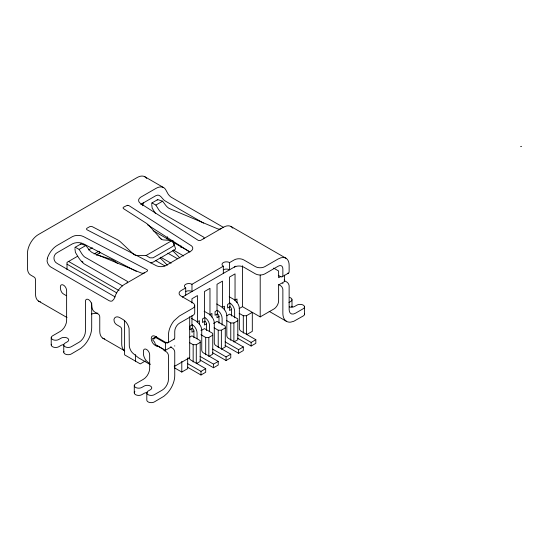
<?xml version="1.0" encoding="UTF-8"?>
<svg xmlns="http://www.w3.org/2000/svg" width="549" height="549" viewBox="0 0 549 549"><rect width="100%" height="100%" fill="white"/><g stroke="black" fill="none" stroke-linecap="round" stroke-linejoin="round"><path stroke-width="0.82" d="M282.859 283.689L282.865 283.332M74.952 248.766L75.398 252.389L78.205 257.028A17.794 9.539 63.3 0 0 84.121 263.863L122.626 285.892M151.723 204.441L152.169 208.064L154.962 212.717A17.808 9.484 63.6 0 0 155.394 213.396M144.511 272.805L144.284 272.915A2.395 1.276 -3.6 0 1 141.258 273.004L92.314 252.664A8.901 5.511 56.1 0 1 88.897 249.507L85.857 245.499L80.971 243.921L75.199 247.256L74.952 247.949M220.966 228.659L220.746 228.775A2.381 1.27 -3.6 0 1 217.72 228.858L169.037 208.366A8.901 5.483 56.4 0 1 165.633 205.202L162.607 201.188L157.741 199.596L151.97 202.931L151.723 203.624M80.38 244.408L80.971 243.921M157.151 200.083L157.741 199.596M126.956 282.934L127.155 282.81A2.381 1.27 -3.6 0 0 127.066 281.198L84.711 257.049A8.901 4.769 63.3 0 1 81.746 253.638L79.118 249.39L75.199 247.256M203.411 238.794L203.61 238.664A2.395 1.276 -3.6 0 0 203.528 237.051L161.427 212.758A8.901 4.742 63.6 0 1 158.489 209.334L155.875 205.079L151.97 202.931M140.743 204.413L155.943 195.636C160.342 193.179 162.12 199.5 165.345 201.064L203.507 223.1M79.118 249.39L85.857 245.499M155.875 205.079L162.607 201.188M77.478 256.314L67.019 262.36L67.019 269.689M88.513 249.946L92.307 247.757M94.044 253.988L98.847 251.222M96.185 255.004L100.302 252.629M135.342 255.23A5.614 3.404 57.4 0 0 136.406 255.415L146.116 255.491L172.015 240.537L173.608 242.809L175.467 248.532A4.186 1.077 -19.2 0 1 174.905 249.569L153.672 261.832A4.186 1.077 -19.2 0 1 150.639 262.868M287.395 273.244A3.321 1.921 60 0 0 289.131 271.631L289.131 265.297A15.509 8.956 -60 0 0 283.648 257.495L281.006 257.756L278.165 258.963L264.844 266.656A6.65 3.836 0 0 1 255.443 266.656L243.694 259.869A6.65 3.836 0 0 0 234.293 259.869L229.592 262.587A4.433 2.56 0 0 0 223.319 262.587A4.433 2.56 0 0 0 223.319 266.203L191.978 284.3A4.433 2.56 0 0 0 185.713 284.3A4.433 2.56 0 0 0 185.713 287.916L181.012 290.627A6.65 3.836 0 0 0 181.012 296.055L192.768 302.842A6.65 3.836 0 0 1 192.768 308.27L179.448 315.963L173.964 320.822A15.509 8.956 -60 0 0 168.474 334.959L168.474 341.293A3.321 1.921 60 0 1 166.127 342.651L155.161 336.317A5.538 3.198 60 0 0 151.243 338.575A5.538 3.198 60 0 0 155.161 345.362L156.74 346.275A0.974 0.563 60 0 0 157.426 345.877L163.554 349.411A0.974 0.563 60 0 0 164.24 350.605L166.127 351.696A3.321 1.921 60 0 1 168.474 355.766L168.474 379.29A8.866 5.119 -60 0 1 162.209 390.147L154.372 394.669A4.433 2.56 0 0 1 148.106 394.669A4.433 2.56 0 0 1 148.106 391.053L150.46 389.694A4.433 2.56 0 0 0 150.46 386.071A4.433 2.56 0 0 0 144.188 386.071L141.841 387.429A4.433 2.56 0 0 1 135.569 387.429A4.433 2.56 0 0 1 135.569 383.813L143.406 379.29A8.866 5.119 -60 0 0 149.671 368.434L149.671 354.86A4.433 2.56 60 0 0 146.542 349.432A4.433 2.56 60 0 0 143.406 351.243L143.406 354.428A26.613 15.365 -60 0 0 147.365 361.709L149.939 363.802M182.357 297.091L235.802 266.196M171.281 346.92L165.407 350.317L155.223 344.436A3.321 1.921 60 0 0 152.869 340.359L152.869 338.555L156.54 336.434M192.342 324.761L189.988 326.12L189.988 329.736L192.342 328.384L192.342 324.761A6.65 3.836 60 0 1 197.043 332.907L197.043 338.712M204.88 317.528L202.526 318.88L202.526 322.503L204.88 321.144L204.88 317.528A6.65 3.836 60 0 1 209.581 325.667L209.581 331.472M217.411 310.288L215.064 311.647L215.064 315.263L217.411 313.904L217.411 310.288A6.65 3.836 60 0 1 222.112 318.434L222.112 325.063M229.949 303.048L227.602 304.407L227.602 308.023L229.949 306.671L229.949 303.048A6.65 3.836 60 0 1 234.649 311.194L234.649 317.83M152.869 338.555A3.321 1.921 60 0 0 155.223 337.196L165.407 343.077L166.875 342.226M280.82 276.442L278.618 277.712L278.618 270.986L273.635 268.111M167.788 342.816L174.054 339.193M282.179 276.771L288.445 273.155M194.01 331.04L191.951 332.227L191.951 328.611M206.541 323.8L204.489 324.987L204.489 321.371M219.078 316.567L217.02 317.754L217.02 314.131M231.616 309.327L229.557 310.514L229.557 306.898M145.32 360.995L140.27 363.912L124.602 354.86L124.602 320.582M189.837 337.065L191.951 335.844L200.207 340.613L200.207 361.42L196.288 363.685L196.288 344.683L200.207 342.425M200.961 330.642L204.489 328.611L212.744 333.373L212.744 354.18L208.826 356.445L208.826 337.45L212.744 335.185M213.499 323.409L217.02 321.371L225.282 326.14L225.282 346.947L221.364 349.205L221.364 330.21L225.282 327.945M226.737 315.764L229.557 314.131L237.813 318.9L237.813 339.707L233.895 341.972L233.895 322.97L237.813 320.712M239.103 308.62L242.486 306.671L260.205 316.903L273.917 308.984A6.65 3.836 -60 0 0 278.618 300.845L278.618 284.952L284.499 281.562L284.499 275.124M521.55 146.343L520.61 146.645M246.432 315.737L252.307 312.34L252.307 331.342L246.432 334.732L246.432 315.737L243.303 315.737L239.172 313.349M288.939 302.506L290.702 301.483A4.433 2.56 0 0 0 289.783 297.462M174.479 367.823L181.794 372.05L187.676 368.66L187.676 357.921M187.497 363.582L200.989 371.371L205.69 368.66L205.69 372.277L200.989 374.994L187.497 367.199M200.028 356.342L213.527 364.138L218.228 361.42L218.228 365.037L213.527 367.755L200.028 359.959M212.566 349.102L226.064 356.898L230.765 354.18L230.765 357.804L226.064 360.515L212.566 352.726M225.104 341.869L238.595 349.658L243.303 346.947L243.303 350.564L238.595 353.281L225.104 345.486M237.635 334.629L251.133 342.425L255.834 339.707L255.834 343.331L251.133 346.042L237.635 338.253M127.251 205.333L123.395 207.254A2.217 1.276 0 0 0 123.745 208.798L146.041 223.079A13.945 7.617 62.5 0 1 149.403 225.996L160.315 238.142A5.614 3.068 62.5 0 0 163.266 239.913L172.015 240.537M127.842 205.34L127.45 205.326M226.634 320.589L230.765 322.97L233.895 322.97M214.096 327.828L218.228 330.21L221.364 330.21M200.872 334.664L205.69 337.45L208.826 337.45M189.714 342.7L193.159 344.683L196.288 344.683M128.658 205.504L128.336 205.415M129.104 205.703L191.423 245.801A7.412 4.282 0 0 1 191.237 250.893L165.462 265.771A7.412 4.282 0 0 1 156.643 265.881L87.01 229.784A2.203 1.27 0 0 1 87.181 228.096L89.871 226.6A2.217 1.276 0 0 1 92.548 226.806L117.287 239.68A13.945 8.455 57.4 0 1 121.02 242.383L133.132 253.837A5.614 3.404 57.4 0 0 133.942 254.503M136.317 271.357L83.523 243.831A8.242 4.763 0 0 0 72.427 243.859L57.22 252.629C52.848 254.811 52.848 261.31 57.22 263.486L115.201 296.961M144.895 176.778L163.698 187.634M231.074 226.531L285.919 258.195M223.718 227.533L171.611 197.448A6.622 3.287 53.9 0 1 168.104 194.044L165.441 189.247A15.509 8.956 -60 0 0 155.943 188.403L140.743 197.173A8.242 4.763 0 0 0 140.695 203.583L197.915 240.16A2.107 1.215 0 0 0 200.968 240.208L223.319 227.3A15.509 8.956 -60 0 1 232.817 228.151M278.322 275.337L280.518 276.607A3.321 1.921 60 0 0 282.865 275.248L282.865 268.914A6.65 3.836 -60 0 0 278.165 266.203L264.844 273.889A6.65 3.836 0 0 1 255.443 273.889L243.694 267.109A6.65 3.836 0 0 0 234.293 267.109M278.631 284.567L280.518 285.652A3.321 1.921 60 0 1 282.865 289.728L282.865 313.246A17.726 10.239 -60 0 0 290.606 322.153L293.763 321.302L303.233 315.963A4.433 2.56 0 0 0 304.386 313.493M153.116 230.649L170.931 240.929M171.755 241.409L189.487 251.648M173.319 250.001L183.661 255.971M269.182 311.345L286.537 321.364M167.836 253.171L177.437 258.709M160.788 257.241L171.123 263.211M229.214 296.741L235.041 300.111L235.041 273.876L229.557 277.039L229.557 303.274M155.305 260.404L164.899 265.949M216.677 303.981L222.503 307.351L222.503 281.115L217.02 284.279L217.02 310.514M255.834 339.707L240.915 331.095A2.217 1.276 60 0 1 239.35 328.384L239.35 308.476A6.65 3.836 60 0 0 234.649 300.337L237.003 298.979L237.003 302.602M204.139 311.221L209.972 314.584L209.972 288.349L204.489 291.519L204.489 317.754M243.303 346.947L228.384 338.335A2.217 1.276 60 0 1 226.812 335.617L226.812 315.716A6.65 3.836 60 0 0 222.112 307.577L224.466 306.218L224.466 309.835M191.601 318.454L197.434 321.824L197.434 295.588L191.951 298.752L191.951 302.986M81.513 261.228L82.988 262.079M230.765 354.18L215.846 345.568A2.217 1.276 60 0 1 214.282 342.857L214.282 322.956A6.65 3.836 60 0 0 209.581 314.81L211.928 313.452L211.928 317.075M68.584 261.454L119.058 290.593M67.019 264.165L116.745 292.878M218.228 361.42L203.308 352.808A2.217 1.276 60 0 1 201.744 350.097L201.744 330.189A6.65 3.836 60 0 0 197.043 322.05L199.39 320.691L199.39 324.308M170.513 346.989L172.393 348.08A3.321 1.921 60 0 1 174.747 352.149L174.747 375.667A17.726 10.239 -60 0 1 167.006 393.509L163.842 396.316L154.372 401.902A4.433 2.56 0 0 1 149.548 402.458A4.433 2.56 0 0 1 146.809 400.097L146.809 392.858M205.69 368.66L190.778 360.048A2.217 1.276 60 0 1 189.206 357.33M150.275 364.605L138.403 357.749L133.263 353.57A26.613 15.365 -60 0 1 129.303 346.289L129.09 328.377A8.866 5.119 60 0 0 123.038 319.518L119.902 317.706A8.866 5.119 60 0 0 114.473 318.194L113.952 319.518L114.206 321.426A15.509 8.956 -60 0 0 116.807 324.788L120.341 326.868A6.65 3.836 -60 0 1 121.706 329.901L121.706 343.873A15.516 8.956 -60 0 0 124.692 350.838L102.759 338.17M38.512 301.078L67.026 317.542M66.36 295.691L63.533 294.031A15.509 8.956 -60 0 1 60.356 286.949A4.433 2.56 60 0 1 63.492 285.137A4.433 2.56 60 0 1 66.621 290.565L66.621 320.486A8.866 5.119 -60 0 1 60.356 331.342L52.519 335.864A4.433 2.56 0 0 0 52.519 339.481A4.433 2.56 0 0 0 58.791 339.481L61.138 338.129A4.433 2.56 0 0 1 67.41 338.129A4.433 2.56 0 0 1 67.41 341.746L65.056 343.104A4.433 2.56 0 0 0 65.056 346.721A4.433 2.56 0 0 0 71.322 346.721L79.159 342.199A8.866 5.119 -60 0 0 85.424 331.342L85.424 301.422A4.433 2.56 60 0 1 88.561 299.617A4.433 2.56 60 0 1 91.697 305.045A15.509 8.956 -60 0 0 94.874 312.12L98.401 314.2A6.65 3.836 -60 0 1 99.767 317.233L99.767 331.205A15.509 8.956 -60 0 0 104.708 338.932M147.708 224.912L189.927 252.073M146.116 255.491L149.898 257.817L153.034 257.831L173.141 246.22L173.978 244.923L173.608 242.809M172.695 250.687L179.846 257.92M160.157 257.927L167.315 265.153M174.747 345.753L174.754 346.103M304.537 306.912L304.537 314.152M291.999 299.679L291.999 306.912A4.433 2.56 0 0 0 291.848 306.253M260.205 275.131L260.205 316.903M251.133 342.425L251.133 346.042M243.303 315.737L243.303 333.078M242.486 265.75L242.486 306.671M238.595 349.658L238.595 353.281M231.513 316.018L231.513 309.382A2.217 1.276 60 0 0 229.949 306.671M230.765 322.97L230.765 340.318M229.592 262.587L229.592 269.82A4.433 2.56 0 0 0 223.319 269.82M226.064 356.898L226.064 360.515M223.319 266.203L223.319 273.443M218.982 323.258L218.982 316.622A2.217 1.276 60 0 0 217.411 313.904M218.228 330.21L218.228 347.558M213.527 364.138L213.527 367.755M206.445 330.491L206.445 323.862A2.217 1.276 60 0 0 204.88 321.144M205.69 337.45L205.69 354.791M200.989 371.371L200.989 374.994M194.71 305.56L194.71 312.793A6.65 3.836 0 0 1 192.768 315.51L179.448 323.196A6.65 3.836 -60 0 0 174.747 331.342L174.747 337.669A3.321 1.921 60 0 1 173.292 339.344M193.907 337.731L193.907 331.095A2.217 1.276 60 0 0 192.342 328.384M193.159 344.683L193.159 362.031M191.978 284.3L191.978 291.533A4.433 2.56 0 0 0 185.713 291.533M191.951 315.682L191.951 324.987M189.693 316.691L189.693 357.612L175.982 365.524A6.65 3.836 -60 0 1 174.184 366.149M185.713 287.916L185.713 295.149M181.794 361.311L181.794 372.05M181.012 245.897L181.012 247.606M172.942 240.441L172.942 242.088M165.407 343.077L165.407 350.317M135.569 354.585L135.569 361.194M134.272 385.624L134.272 392.858M99.534 251.6L99.534 253.151M91.697 302.931L91.697 327.719A17.726 10.239 -60 0 1 83.956 345.561L80.799 348.368L71.322 353.961A4.433 2.56 0 0 1 65.976 354.366A4.433 2.56 0 0 1 63.91 351.484M63.759 344.909L63.759 352.149M51.222 337.676L51.222 344.909M159.025 237.243A21.96 12.682 60 0 1 159.766 237.841M160.507 238.472A21.96 12.682 60 0 1 161.241 239.144M96.35 254.928A2.793 1.613 60 0 1 97.139 254.942L109.882 258.867A21.96 12.682 60 0 1 117.417 263.355M284.21 279.75A0.974 0.563 60 0 0 284.897 280.944L286.784 282.035A3.321 1.921 60 0 1 289.131 286.104L289.131 309.629A8.866 5.119 -60 0 0 295.403 313.246L303.233 308.723A4.433 2.56 0 0 0 303.233 305.107A4.433 2.56 0 0 0 296.968 305.107L294.621 306.459A4.433 2.56 0 0 1 289.268 306.87M134.78 254.997A5.614 3.404 57.4 0 1 134.224 254.688M134.869 391.581A4.433 2.56 0 0 0 136.008 394.889A4.433 2.56 0 0 0 141.841 394.669L144.188 393.31A4.433 2.56 0 0 1 147.324 392.562M63.128 344.703A4.433 2.56 0 0 0 61.138 345.362L58.791 346.721A4.433 2.56 0 0 1 53.438 347.126A4.433 2.56 0 0 1 51.373 344.25M166.917 238.98A12.524 7.233 -60 0 1 167.5 236.77M91.436 314.001A22.159 12.792 0 0 1 97.88 313.156M146.638 178.391A15.509 8.956 -60 0 0 137.14 177.547L38.416 234.54A15.509 8.956 -60 0 0 27.45 253.535L27.45 267.953A15.509 8.956 -60 0 0 30.627 275.028L34.162 277.108A6.65 3.836 -60 0 1 35.52 280.141L35.52 294.113A15.509 8.956 -60 0 0 40.461 301.84M143.2 202.698A6.65 3.836 -60 0 1 142.582 205.751M47.399 258.305L47.056 261.146L47.811 263.493A6.622 4.289 67 0 0 50.954 267.109L108.935 300.577A6.622 4.289 67 0 0 112.435 300.804L114.117 298.807L115.105 296.117A15.509 8.956 -60 0 1 124.602 284.3L146.954 271.391A2.107 1.215 0 0 0 146.878 269.628L83.523 236.592A8.242 4.763 0 0 0 72.427 236.619L57.22 245.396A15.509 8.956 -60 0 0 47.722 257.213L47.399 258.305"/></g></svg>
